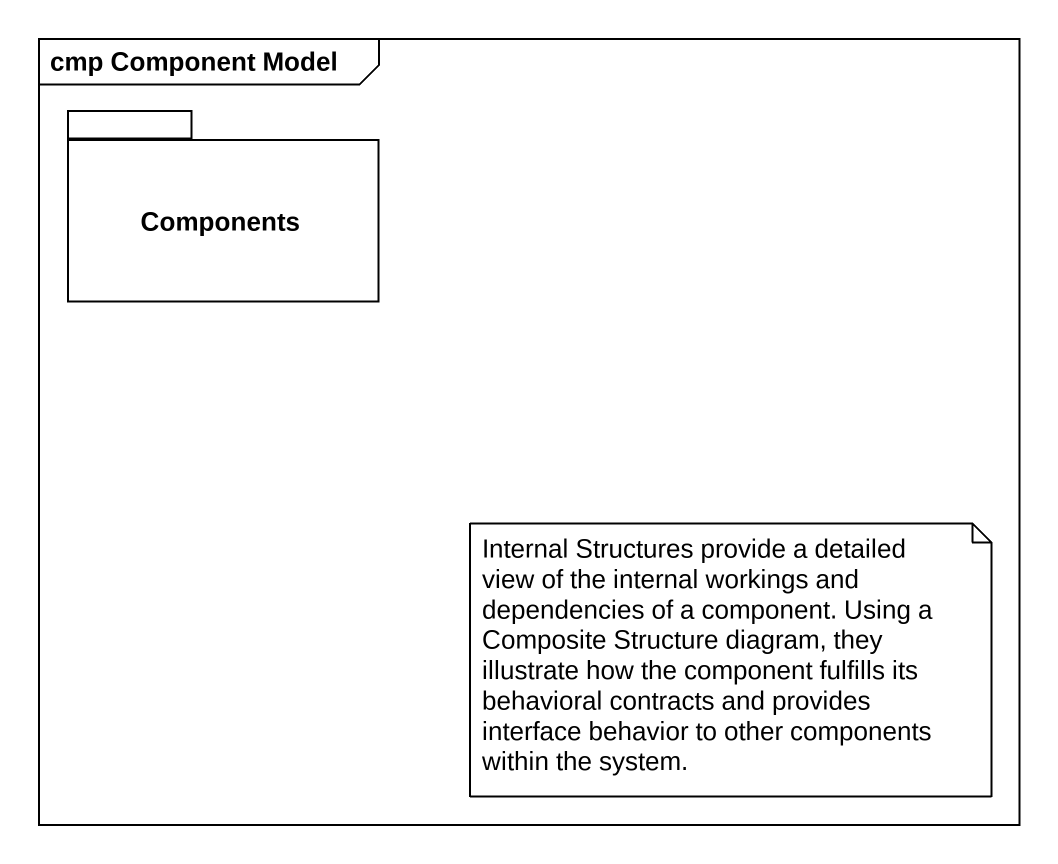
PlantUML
@startuml
mainframe cmp Component Model
package Components {
}
note as N1
  Internal Structures provide a detailed view of the internal workings and dependencies of a component. Using a Composite Structure diagram, they illustrate how the component fulfills its behavioral contracts and provides interface behavior to other components within the system.
end note
@enduml
